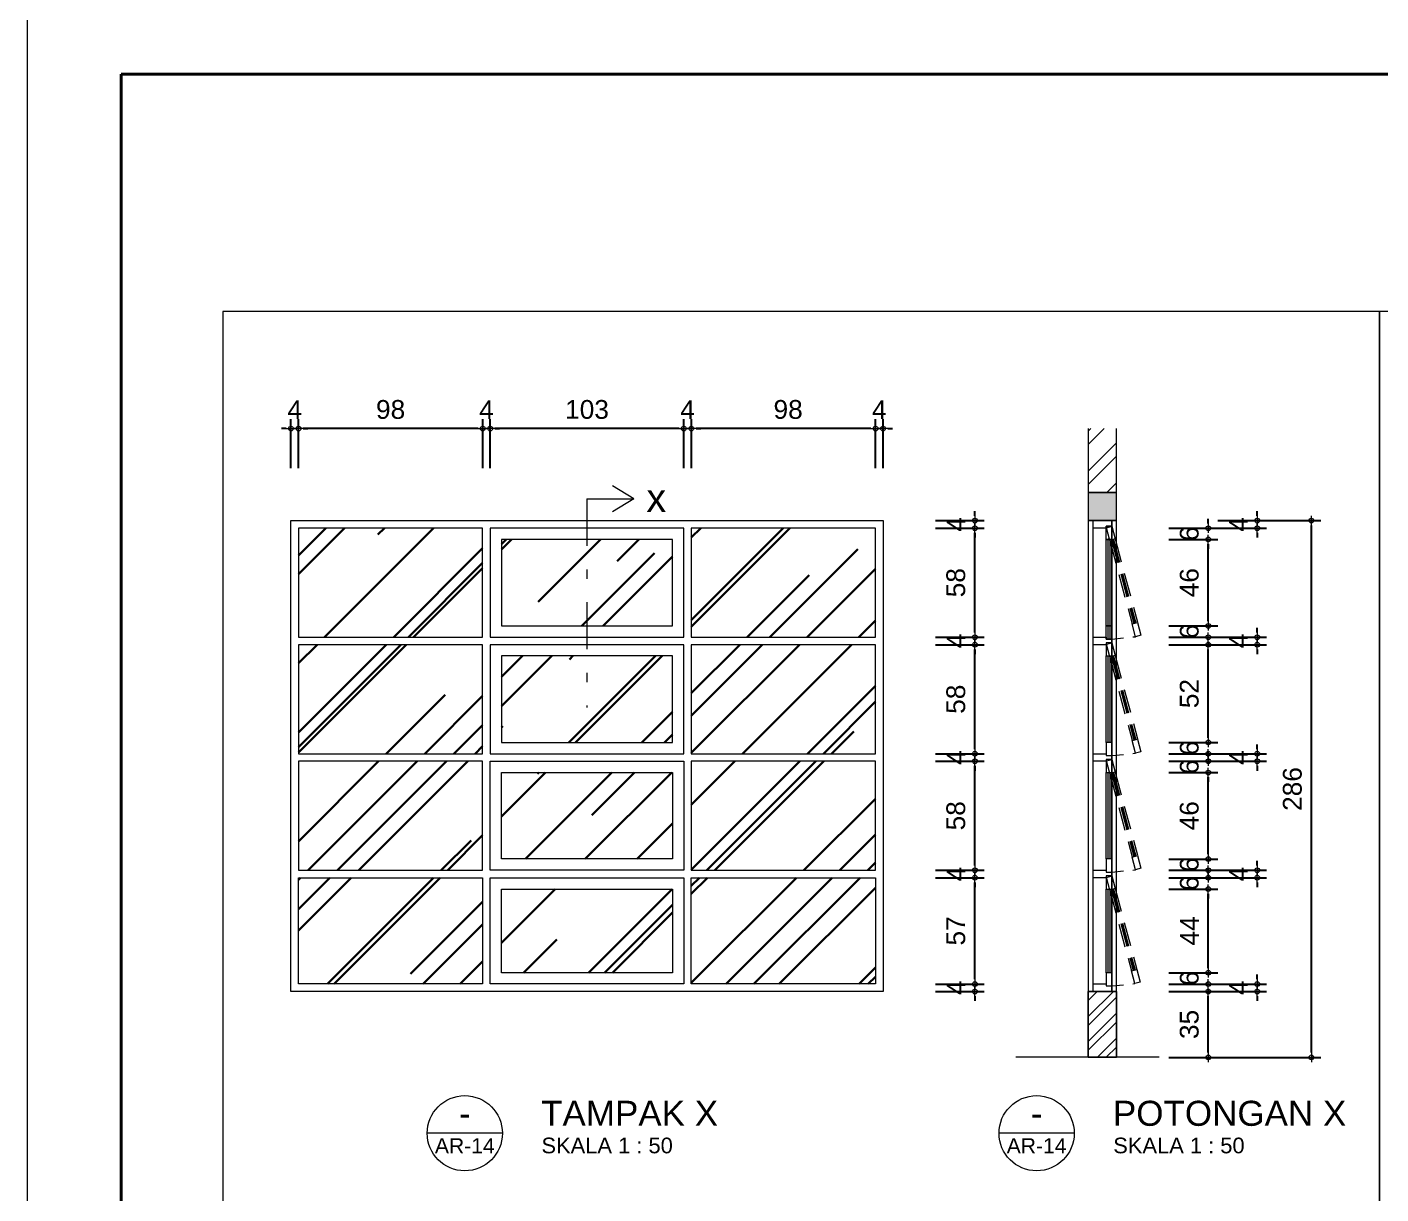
# Model space of a CAD drawing. Header units: inches. Extents: x 249 to 1192, y -18 to 440.
# Drawn here: x 249.22 to 263.62, y 157.57 to 169.99 of the extents above; entities that cross this region are included whole.
import ezdxf
from ezdxf.enums import TextEntityAlignment as Align

# ---------------------------------------------------------------- set-up
doc = ezdxf.new("R2010")
doc.units = ezdxf.units.IN
doc.header["$MEASUREMENT"] = 0
doc.linetypes.add('DASHDOT', pattern=[1, 0.5, -0.25, 0, -0.25])
doc.linetypes.add('DASHED2', pattern=[0.375, 0.25, -0.125])
for name, color, linetype, lineweight in [('ars', 11, 'Continuous', 0), ('ARSIR', 8, 'Continuous', 5), ('GRS KOP', 1, 'Continuous', 40), ('KACA', 141, 'Continuous', 30), ('KOP', 7, 'Continuous', 20), ('KUSEN', 16, 'Continuous', 15), ('lan', 7, 'Continuous', 15), ('NOT', 7, 'Continuous', 9), ('tem', 5, 'Continuous', 20), ('TEXS', 7, 'Continuous', 9)]:
    doc.layers.add(name, color=color, linetype=linetype, lineweight=lineweight)
doc.layers.add('KOLOM', color=5, linetype='Continuous')
doc.styles.add('S', font='SIMPLEX', dxfattribs={"width": 1.1})
doc.styles.get("Standard").update_dxf_attribs({"font": 'arial.ttf'})
doc.dimstyles.new('SK-50', dxfattribs={"dimtxt": 0.25, "dimasz": 0.1, "dimexe": 0.1, "dimexo": 0, "dimgap": 0.1, "dimtad": 1, "dimdec": 0, "dimlfac": 50, "dimzin": 12, "dimdsep": 46, "dimtxsty": 'Standard', "dimblk": 'BULAT', "dimcen": 0.1, "dimadec": 0, "dimazin": 3, "dimtfac": 1, "dimtdec": 0, "dimtix": 1, "dimtofl": 0, "dimtmove": 0, "dimatfit": 3, "dimldrblk": 'BULAT', "dimfxl": 0, "dimtolj": 1, "dimtzin": 0, "dimarcsym": 0})

# ---------------------------------------------------------------- blocks, each defined once
blk = doc.blocks.new('KOP-ARS')
at = {"layer": 'GRS KOP'}
for p, q in [((83, 54), (1, 54)), ((1, 54), (1, 1))]:
    blk.add_line(p, q, dxfattribs=at)
at = {"layer": 'KOP'}
blk.add_lwpolyline([(0, 0), (84, 0), (84, 55), (0, 55)], close=True, dxfattribs=at)
for tag, height, p in [('SUKMA', 0.2, (78, 9.9)), ('1:100', 0.25, (81.3, 5.5)), ('1:100', 0.25, (81.3, 4.9)), ('1:100', 0.25, (81.3, 4.3)), ('AR-01', 0.35, (78.15, 2.7)), ('10', 0.35, (81.3, 2.7)), ('2012', 0.35, (81.3, 1.7))]:
    blk.add_attdef(tag, text='', height=height, dxfattribs=at).set_placement(p, align=Align.MIDDLE)
for p in [(73.7, 5.325), (73.7, 4.725), (73.7, 4.125)]:
    blk.add_attdef('-', p, '', height=0.35, dxfattribs=at)
blk = doc.blocks.new('BULAT')
for p, q in [((-1, 0), (1, 0)), ((0, -1), (0, 1))]:
    blk.add_line(p, q)
blk.add_circle((0, 0), 0.5)
blk = doc.blocks.new('*D702')
at = {"layer": 'DEFPOINTS', "color": 0}
for p in [(252.026, 165.717), (252.026, 165.297), (252.106, 165.297)]:
    blk.add_point(p, dxfattribs=at)
at = {"layer": 'TEXS', "color": 0, "lineweight": -2}
for p, q in [((252.026, 165.297), (252.026, 165.817)), ((252.106, 165.297), (252.106, 165.817)), ((251.976, 165.717), (251.926, 165.717)), ((252.156, 165.717), (252.206, 165.717))]:
    blk.add_line(p, q, dxfattribs=at)
at = {"layer": 'TEXS', "color": 0, "lineweight": -2, "xscale": 0.05, "yscale": 0.05, "zscale": 0.05}
blk.add_blockref('BULAT', (252.026, 165.717), dxfattribs=at)
at = {"layer": 'TEXS', "color": 0, "lineweight": -2, "xscale": 0.05, "yscale": 0.05, "zscale": 0.05, "rotation": 180}
blk.add_blockref('BULAT', (252.106, 165.717), dxfattribs=at)
at = {"layer": 'TEXS', "color": 0, "insert": (252.066, 165.917), "char_height": 0.2, "attachment_point": 5}
blk.add_mtext('\\A1;4', dxfattribs=at)
blk = doc.blocks.new('*D703')
at = {"layer": 'DEFPOINTS', "color": 0}
for p in [(252.106, 165.717), (252.106, 165.297), (254.066, 165.297)]:
    blk.add_point(p, dxfattribs=at)
at = {"layer": 'TEXS', "color": 0, "lineweight": -2}
for p, q in [((252.106, 165.297), (252.106, 165.817)), ((254.066, 165.297), (254.066, 165.817)), ((254.016, 165.717), (252.156, 165.717))]:
    blk.add_line(p, q, dxfattribs=at)
at = {"layer": 'TEXS', "color": 0, "lineweight": -2, "xscale": 0.05, "yscale": 0.05, "zscale": 0.05, "rotation": 180}
blk.add_blockref('BULAT', (252.106, 165.717), dxfattribs=at)
at = {"layer": 'TEXS', "color": 0, "lineweight": -2, "xscale": 0.05, "yscale": 0.05, "zscale": 0.05}
blk.add_blockref('BULAT', (254.066, 165.717), dxfattribs=at)
at = {"layer": 'TEXS', "color": 0, "insert": (253.086, 165.919), "char_height": 0.2, "attachment_point": 5}
blk.add_mtext('\\A1;98', dxfattribs=at)
blk = doc.blocks.new('*D704')
at = {"layer": 'DEFPOINTS', "color": 0}
for p in [(254.066, 165.717), (254.066, 165.297), (254.146, 165.297)]:
    blk.add_point(p, dxfattribs=at)
at = {"layer": 'TEXS', "color": 0, "lineweight": -2}
for p, q in [((254.066, 165.297), (254.066, 165.817)), ((254.146, 165.297), (254.146, 165.817)), ((254.016, 165.717), (253.966, 165.717)), ((254.196, 165.717), (254.246, 165.717))]:
    blk.add_line(p, q, dxfattribs=at)
at = {"layer": 'TEXS', "color": 0, "lineweight": -2, "xscale": 0.05, "yscale": 0.05, "zscale": 0.05}
blk.add_blockref('BULAT', (254.066, 165.717), dxfattribs=at)
at = {"layer": 'TEXS', "color": 0, "lineweight": -2, "xscale": 0.05, "yscale": 0.05, "zscale": 0.05, "rotation": 180}
blk.add_blockref('BULAT', (254.146, 165.717), dxfattribs=at)
at = {"layer": 'TEXS', "color": 0, "insert": (254.106, 165.917), "char_height": 0.2, "attachment_point": 5}
blk.add_mtext('\\A1;4', dxfattribs=at)
blk = doc.blocks.new('*D705')
at = {"layer": 'DEFPOINTS', "color": 0}
for p in [(254.146, 165.717), (254.146, 165.297), (256.206, 165.297)]:
    blk.add_point(p, dxfattribs=at)
at = {"layer": 'TEXS', "color": 0, "lineweight": -2}
for p, q in [((254.146, 165.297), (254.146, 165.817)), ((256.206, 165.297), (256.206, 165.817)), ((256.156, 165.717), (254.196, 165.717))]:
    blk.add_line(p, q, dxfattribs=at)
at = {"layer": 'TEXS', "color": 0, "lineweight": -2, "xscale": 0.05, "yscale": 0.05, "zscale": 0.05, "rotation": 180}
blk.add_blockref('BULAT', (254.146, 165.717), dxfattribs=at)
at = {"layer": 'TEXS', "color": 0, "lineweight": -2, "xscale": 0.05, "yscale": 0.05, "zscale": 0.05}
blk.add_blockref('BULAT', (256.206, 165.717), dxfattribs=at)
at = {"layer": 'TEXS', "color": 0, "insert": (255.176, 165.919), "char_height": 0.2, "attachment_point": 5}
blk.add_mtext('\\A1;103', dxfattribs=at)
blk = doc.blocks.new('*D706')
at = {"layer": 'DEFPOINTS', "color": 0}
for p in [(256.206, 165.717), (256.206, 165.297), (256.286, 165.297)]:
    blk.add_point(p, dxfattribs=at)
at = {"layer": 'TEXS', "color": 0, "lineweight": -2}
for p, q in [((256.206, 165.297), (256.206, 165.817)), ((256.286, 165.297), (256.286, 165.817)), ((256.156, 165.717), (256.106, 165.717)), ((256.336, 165.717), (256.386, 165.717))]:
    blk.add_line(p, q, dxfattribs=at)
at = {"layer": 'TEXS', "color": 0, "lineweight": -2, "xscale": 0.05, "yscale": 0.05, "zscale": 0.05}
blk.add_blockref('BULAT', (256.206, 165.717), dxfattribs=at)
at = {"layer": 'TEXS', "color": 0, "lineweight": -2, "xscale": 0.05, "yscale": 0.05, "zscale": 0.05, "rotation": 180}
blk.add_blockref('BULAT', (256.286, 165.717), dxfattribs=at)
at = {"layer": 'TEXS', "color": 0, "insert": (256.246, 165.917), "char_height": 0.2, "attachment_point": 5}
blk.add_mtext('\\A1;4', dxfattribs=at)
blk = doc.blocks.new('*D707')
at = {"layer": 'DEFPOINTS', "color": 0}
for p in [(256.286, 165.717), (256.286, 165.297), (258.246, 165.297)]:
    blk.add_point(p, dxfattribs=at)
at = {"layer": 'TEXS', "color": 0, "lineweight": -2}
for p, q in [((256.286, 165.297), (256.286, 165.817)), ((258.246, 165.297), (258.246, 165.817)), ((258.196, 165.717), (256.336, 165.717))]:
    blk.add_line(p, q, dxfattribs=at)
at = {"layer": 'TEXS', "color": 0, "lineweight": -2, "xscale": 0.05, "yscale": 0.05, "zscale": 0.05, "rotation": 180}
blk.add_blockref('BULAT', (256.286, 165.717), dxfattribs=at)
at = {"layer": 'TEXS', "color": 0, "lineweight": -2, "xscale": 0.05, "yscale": 0.05, "zscale": 0.05}
blk.add_blockref('BULAT', (258.246, 165.717), dxfattribs=at)
at = {"layer": 'TEXS', "color": 0, "insert": (257.316, 165.919), "char_height": 0.2, "attachment_point": 5}
blk.add_mtext('\\A1;98', dxfattribs=at)
blk = doc.blocks.new('*D708')
at = {"layer": 'DEFPOINTS', "color": 0}
for p in [(258.246, 165.717), (258.246, 165.297), (258.326, 165.297)]:
    blk.add_point(p, dxfattribs=at)
at = {"layer": 'TEXS', "color": 0, "lineweight": -2}
for p, q in [((258.246, 165.297), (258.246, 165.817)), ((258.326, 165.297), (258.326, 165.817)), ((258.196, 165.717), (258.146, 165.717)), ((258.376, 165.717), (258.426, 165.717))]:
    blk.add_line(p, q, dxfattribs=at)
at = {"layer": 'TEXS', "color": 0, "lineweight": -2, "xscale": 0.05, "yscale": 0.05, "zscale": 0.05}
blk.add_blockref('BULAT', (258.246, 165.717), dxfattribs=at)
at = {"layer": 'TEXS', "color": 0, "lineweight": -2, "xscale": 0.05, "yscale": 0.05, "zscale": 0.05, "rotation": 180}
blk.add_blockref('BULAT', (258.326, 165.717), dxfattribs=at)
at = {"layer": 'TEXS', "color": 0, "insert": (258.286, 165.917), "char_height": 0.2, "attachment_point": 5}
blk.add_mtext('\\A1;4', dxfattribs=at)
blk = doc.blocks.new('*D709')
at = {"layer": 'DEFPOINTS', "color": 0}
for p in [(258.883, 164.737), (259.303, 164.737), (258.883, 164.657)]:
    blk.add_point(p, dxfattribs=at)
at = {"layer": 'TEXS', "color": 0, "lineweight": -2}
for p, q in [((259.303, 164.787), (259.303, 164.837)), ((258.883, 164.737), (259.403, 164.737)), ((258.883, 164.657), (259.403, 164.657)), ((259.303, 164.607), (259.303, 164.557))]:
    blk.add_line(p, q, dxfattribs=at)
at = {"layer": 'TEXS', "color": 0, "lineweight": -2, "xscale": 0.05, "yscale": 0.05, "zscale": 0.05}
for p, rotation in [((259.303, 164.737), 270), ((259.303, 164.657), 90)]:
    blk.add_blockref('BULAT', p, dxfattribs=dict(at, rotation=rotation))
at = {"layer": 'TEXS', "color": 0, "insert": (259.103, 164.697), "char_height": 0.2, "attachment_point": 5, "rotation": 90}
blk.add_mtext('\\A1;4', dxfattribs=at)
blk = doc.blocks.new('*D710')
at = {"layer": 'DEFPOINTS', "color": 0}
for p in [(258.883, 164.657), (259.303, 164.657), (258.883, 163.497)]:
    blk.add_point(p, dxfattribs=at)
at = {"layer": 'TEXS', "color": 0, "lineweight": -2}
for p, q in [((258.883, 164.657), (259.403, 164.657)), ((259.303, 163.547), (259.303, 164.607)), ((258.883, 163.497), (259.403, 163.497))]:
    blk.add_line(p, q, dxfattribs=at)
at = {"layer": 'TEXS', "color": 0, "lineweight": -2, "xscale": 0.05, "yscale": 0.05, "zscale": 0.05}
for p, rotation in [((259.303, 164.657), 90), ((259.303, 163.497), 270)]:
    blk.add_blockref('BULAT', p, dxfattribs=dict(at, rotation=rotation))
at = {"layer": 'TEXS', "color": 0, "insert": (259.101, 164.077), "char_height": 0.2, "attachment_point": 5, "rotation": 90}
blk.add_mtext('\\A1;58', dxfattribs=at)
blk = doc.blocks.new('*D711')
at = {"layer": 'DEFPOINTS', "color": 0}
for p in [(258.883, 163.497), (258.883, 163.417), (259.303, 163.497)]:
    blk.add_point(p, dxfattribs=at)
at = {"layer": 'TEXS', "color": 0, "lineweight": -2}
for p, q in [((259.303, 163.547), (259.303, 163.597)), ((258.883, 163.497), (259.403, 163.497)), ((258.883, 163.417), (259.403, 163.417)), ((259.303, 163.367), (259.303, 163.317))]:
    blk.add_line(p, q, dxfattribs=at)
at = {"layer": 'TEXS', "color": 0, "lineweight": -2, "xscale": 0.05, "yscale": 0.05, "zscale": 0.05}
for p, rotation in [((259.303, 163.497), 270), ((259.303, 163.417), 90)]:
    blk.add_blockref('BULAT', p, dxfattribs=dict(at, rotation=rotation))
at = {"layer": 'TEXS', "color": 0, "insert": (259.103, 163.457), "char_height": 0.2, "attachment_point": 5, "rotation": 90}
blk.add_mtext('\\A1;4', dxfattribs=at)
blk = doc.blocks.new('*D712')
at = {"layer": 'DEFPOINTS', "color": 0}
for p in [(258.883, 163.417), (259.303, 163.417), (258.883, 162.257)]:
    blk.add_point(p, dxfattribs=at)
at = {"layer": 'TEXS', "color": 0, "lineweight": -2}
for p, q in [((258.883, 163.417), (259.403, 163.417)), ((259.303, 162.307), (259.303, 163.367)), ((258.883, 162.257), (259.403, 162.257))]:
    blk.add_line(p, q, dxfattribs=at)
at = {"layer": 'TEXS', "color": 0, "lineweight": -2, "xscale": 0.05, "yscale": 0.05, "zscale": 0.05}
for p, rotation in [((259.303, 163.417), 90), ((259.303, 162.257), 270)]:
    blk.add_blockref('BULAT', p, dxfattribs=dict(at, rotation=rotation))
at = {"layer": 'TEXS', "color": 0, "insert": (259.101, 162.837), "char_height": 0.2, "attachment_point": 5, "rotation": 90}
blk.add_mtext('\\A1;58', dxfattribs=at)
blk = doc.blocks.new('*D713')
at = {"layer": 'DEFPOINTS', "color": 0}
for p in [(258.883, 162.257), (259.303, 162.257), (258.883, 162.177)]:
    blk.add_point(p, dxfattribs=at)
at = {"layer": 'TEXS', "color": 0, "lineweight": -2}
for p, q in [((259.303, 162.307), (259.303, 162.357)), ((258.883, 162.257), (259.403, 162.257)), ((258.883, 162.177), (259.403, 162.177)), ((259.303, 162.127), (259.303, 162.077))]:
    blk.add_line(p, q, dxfattribs=at)
at = {"layer": 'TEXS', "color": 0, "lineweight": -2, "xscale": 0.05, "yscale": 0.05, "zscale": 0.05}
for p, rotation in [((259.303, 162.257), 270), ((259.303, 162.177), 90)]:
    blk.add_blockref('BULAT', p, dxfattribs=dict(at, rotation=rotation))
at = {"layer": 'TEXS', "color": 0, "insert": (259.103, 162.217), "char_height": 0.2, "attachment_point": 5, "rotation": 90}
blk.add_mtext('\\A1;4', dxfattribs=at)
blk = doc.blocks.new('*D714')
at = {"layer": 'DEFPOINTS', "color": 0}
for p in [(258.883, 162.177), (259.303, 162.177), (258.883, 161.017)]:
    blk.add_point(p, dxfattribs=at)
at = {"layer": 'TEXS', "color": 0, "lineweight": -2}
for p, q in [((258.883, 162.177), (259.403, 162.177)), ((259.303, 161.067), (259.303, 162.127)), ((258.883, 161.017), (259.403, 161.017))]:
    blk.add_line(p, q, dxfattribs=at)
at = {"layer": 'TEXS', "color": 0, "lineweight": -2, "xscale": 0.05, "yscale": 0.05, "zscale": 0.05}
for p, rotation in [((259.303, 162.177), 90), ((259.303, 161.017), 270)]:
    blk.add_blockref('BULAT', p, dxfattribs=dict(at, rotation=rotation))
at = {"layer": 'TEXS', "color": 0, "insert": (259.101, 161.597), "char_height": 0.2, "attachment_point": 5, "rotation": 90}
blk.add_mtext('\\A1;58', dxfattribs=at)
blk = doc.blocks.new('*D715')
at = {"layer": 'DEFPOINTS', "color": 0}
for p in [(258.883, 161.017), (258.883, 160.937), (259.303, 161.017)]:
    blk.add_point(p, dxfattribs=at)
at = {"layer": 'TEXS', "color": 0, "lineweight": -2}
for p, q in [((259.303, 161.067), (259.303, 161.117)), ((258.883, 161.017), (259.403, 161.017)), ((258.883, 160.937), (259.403, 160.937)), ((259.303, 160.887), (259.303, 160.837))]:
    blk.add_line(p, q, dxfattribs=at)
at = {"layer": 'TEXS', "color": 0, "lineweight": -2, "xscale": 0.05, "yscale": 0.05, "zscale": 0.05}
for p, rotation in [((259.303, 161.017), 270), ((259.303, 160.937), 90)]:
    blk.add_blockref('BULAT', p, dxfattribs=dict(at, rotation=rotation))
at = {"layer": 'TEXS', "color": 0, "insert": (259.103, 160.977), "char_height": 0.2, "attachment_point": 5, "rotation": 90}
blk.add_mtext('\\A1;4', dxfattribs=at)
blk = doc.blocks.new('*D716')
at = {"layer": 'DEFPOINTS', "color": 0}
for p in [(258.883, 160.937), (259.303, 160.937), (258.883, 159.807)]:
    blk.add_point(p, dxfattribs=at)
at = {"layer": 'TEXS', "color": 0, "lineweight": -2}
for p, q in [((258.883, 160.937), (259.403, 160.937)), ((259.303, 159.857), (259.303, 160.887)), ((258.883, 159.807), (259.403, 159.807))]:
    blk.add_line(p, q, dxfattribs=at)
at = {"layer": 'TEXS', "color": 0, "lineweight": -2, "xscale": 0.05, "yscale": 0.05, "zscale": 0.05}
for p, rotation in [((259.303, 160.937), 90), ((259.303, 159.807), 270)]:
    blk.add_blockref('BULAT', p, dxfattribs=dict(at, rotation=rotation))
at = {"layer": 'TEXS', "color": 0, "insert": (259.101, 160.372), "char_height": 0.2, "attachment_point": 5, "rotation": 90}
blk.add_mtext('\\A1;57', dxfattribs=at)
blk = doc.blocks.new('*D717')
at = {"layer": 'DEFPOINTS', "color": 0}
for p in [(258.883, 159.807), (259.303, 159.807), (258.883, 159.727)]:
    blk.add_point(p, dxfattribs=at)
at = {"layer": 'TEXS', "color": 0, "lineweight": -2}
for p, q in [((259.303, 159.857), (259.303, 159.907)), ((258.883, 159.807), (259.403, 159.807)), ((258.883, 159.727), (259.403, 159.727)), ((259.303, 159.677), (259.303, 159.627))]:
    blk.add_line(p, q, dxfattribs=at)
at = {"layer": 'TEXS', "color": 0, "lineweight": -2, "xscale": 0.05, "yscale": 0.05, "zscale": 0.05}
for p, rotation in [((259.303, 159.807), 270), ((259.303, 159.727), 90)]:
    blk.add_blockref('BULAT', p, dxfattribs=dict(at, rotation=rotation))
at = {"layer": 'TEXS', "color": 0, "insert": (259.103, 159.767), "char_height": 0.2, "attachment_point": 5, "rotation": 90}
blk.add_mtext('\\A1;4', dxfattribs=at)
blk = doc.blocks.new('*D718')
at = {"layer": 'DEFPOINTS', "color": 0}
for p in [(261.368, 163.617), (261.787, 163.617), (261.368, 163.497)]:
    blk.add_point(p, dxfattribs=at)
at = {"layer": 'TEXS', "color": 0, "lineweight": -2}
for p, q in [((261.787, 163.667), (261.787, 163.717)), ((261.368, 163.617), (261.887, 163.617)), ((261.368, 163.497), (261.887, 163.497)), ((261.787, 163.447), (261.787, 163.397))]:
    blk.add_line(p, q, dxfattribs=at)
at = {"layer": 'TEXS', "color": 0, "lineweight": -2, "xscale": 0.05, "yscale": 0.05, "zscale": 0.05}
for p, rotation in [((261.787, 163.617), 270), ((261.787, 163.497), 90)]:
    blk.add_blockref('BULAT', p, dxfattribs=dict(at, rotation=rotation))
at = {"layer": 'TEXS', "color": 0, "insert": (261.585, 163.557), "char_height": 0.2, "attachment_point": 5, "rotation": 90}
blk.add_mtext('\\A1;6', dxfattribs=at)
blk = doc.blocks.new('*D719')
at = {"layer": 'DEFPOINTS', "color": 0}
for p in [(261.368, 164.537), (261.787, 164.537), (261.368, 163.617)]:
    blk.add_point(p, dxfattribs=at)
at = {"layer": 'TEXS', "color": 0, "lineweight": -2}
for p, q in [((261.368, 164.537), (261.887, 164.537)), ((261.787, 163.667), (261.787, 164.487)), ((261.368, 163.617), (261.887, 163.617))]:
    blk.add_line(p, q, dxfattribs=at)
at = {"layer": 'TEXS', "color": 0, "lineweight": -2, "xscale": 0.05, "yscale": 0.05, "zscale": 0.05}
for p, rotation in [((261.787, 164.537), 90), ((261.787, 163.617), 270)]:
    blk.add_blockref('BULAT', p, dxfattribs=dict(at, rotation=rotation))
at = {"layer": 'TEXS', "color": 0, "insert": (261.585, 164.077), "char_height": 0.2, "attachment_point": 5, "rotation": 90}
blk.add_mtext('\\A1;46', dxfattribs=at)
blk = doc.blocks.new('*D720')
at = {"layer": 'DEFPOINTS', "color": 0}
for p in [(261.368, 164.657), (261.368, 164.537), (261.787, 164.657)]:
    blk.add_point(p, dxfattribs=at)
at = {"layer": 'TEXS', "color": 0, "lineweight": -2}
for p, q in [((261.787, 164.707), (261.787, 164.757)), ((261.368, 164.657), (261.887, 164.657)), ((261.368, 164.537), (261.887, 164.537)), ((261.787, 164.487), (261.787, 164.437))]:
    blk.add_line(p, q, dxfattribs=at)
at = {"layer": 'TEXS', "color": 0, "lineweight": -2, "xscale": 0.05, "yscale": 0.05, "zscale": 0.05}
for p, rotation in [((261.787, 164.657), 270), ((261.787, 164.537), 90)]:
    blk.add_blockref('BULAT', p, dxfattribs=dict(at, rotation=rotation))
at = {"layer": 'TEXS', "color": 0, "insert": (261.585, 164.597), "char_height": 0.2, "attachment_point": 5, "rotation": 90}
blk.add_mtext('\\A1;6', dxfattribs=at)
blk = doc.blocks.new('*D721')
at = {"layer": 'DEFPOINTS', "color": 0}
for p in [(261.887, 164.737), (262.307, 164.737), (261.887, 164.657)]:
    blk.add_point(p, dxfattribs=at)
at = {"layer": 'TEXS', "color": 0, "lineweight": -2}
for p, q in [((262.307, 164.787), (262.307, 164.837)), ((261.887, 164.737), (262.407, 164.737)), ((261.887, 164.657), (262.407, 164.657)), ((262.307, 164.607), (262.307, 164.557))]:
    blk.add_line(p, q, dxfattribs=at)
at = {"layer": 'TEXS', "color": 0, "lineweight": -2, "xscale": 0.05, "yscale": 0.05, "zscale": 0.05}
for p, rotation in [((262.307, 164.737), 270), ((262.307, 164.657), 90)]:
    blk.add_blockref('BULAT', p, dxfattribs=dict(at, rotation=rotation))
at = {"layer": 'TEXS', "color": 0, "insert": (262.107, 164.697), "char_height": 0.2, "attachment_point": 5, "rotation": 90}
blk.add_mtext('\\A1;4', dxfattribs=at)
blk = doc.blocks.new('*D722')
at = {"layer": 'DEFPOINTS', "color": 0}
for p in [(261.887, 163.497), (261.887, 163.417), (262.307, 163.497)]:
    blk.add_point(p, dxfattribs=at)
at = {"layer": 'TEXS', "color": 0, "lineweight": -2}
for p, q in [((262.307, 163.547), (262.307, 163.597)), ((261.887, 163.497), (262.407, 163.497)), ((261.887, 163.417), (262.407, 163.417)), ((262.307, 163.367), (262.307, 163.317))]:
    blk.add_line(p, q, dxfattribs=at)
at = {"layer": 'TEXS', "color": 0, "lineweight": -2, "xscale": 0.05, "yscale": 0.05, "zscale": 0.05}
for p, rotation in [((262.307, 163.497), 270), ((262.307, 163.417), 90)]:
    blk.add_blockref('BULAT', p, dxfattribs=dict(at, rotation=rotation))
at = {"layer": 'TEXS', "color": 0, "insert": (262.107, 163.457), "char_height": 0.2, "attachment_point": 5, "rotation": 90}
blk.add_mtext('\\A1;4', dxfattribs=at)
blk = doc.blocks.new('*D723')
at = {"layer": 'DEFPOINTS', "color": 0}
for p in [(261.368, 163.417), (261.787, 163.417), (261.368, 162.377)]:
    blk.add_point(p, dxfattribs=at)
at = {"layer": 'TEXS', "color": 0, "lineweight": -2}
for p, q in [((261.368, 163.417), (261.887, 163.417)), ((261.787, 162.427), (261.787, 163.367)), ((261.368, 162.377), (261.887, 162.377))]:
    blk.add_line(p, q, dxfattribs=at)
at = {"layer": 'TEXS', "color": 0, "lineweight": -2, "xscale": 0.05, "yscale": 0.05, "zscale": 0.05}
for p, rotation in [((261.787, 163.417), 90), ((261.787, 162.377), 270)]:
    blk.add_blockref('BULAT', p, dxfattribs=dict(at, rotation=rotation))
at = {"layer": 'TEXS', "color": 0, "insert": (261.585, 162.897), "char_height": 0.2, "attachment_point": 5, "rotation": 90}
blk.add_mtext('\\A1;52', dxfattribs=at)
blk = doc.blocks.new('*D724')
at = {"layer": 'DEFPOINTS', "color": 0}
for p in [(261.368, 162.377), (261.787, 162.377), (261.368, 162.257)]:
    blk.add_point(p, dxfattribs=at)
at = {"layer": 'TEXS', "color": 0, "lineweight": -2}
for p, q in [((261.368, 162.377), (261.887, 162.377)), ((261.787, 162.427), (261.787, 162.477)), ((261.368, 162.257), (261.887, 162.257)), ((261.787, 162.207), (261.787, 162.157))]:
    blk.add_line(p, q, dxfattribs=at)
at = {"layer": 'TEXS', "color": 0, "lineweight": -2, "xscale": 0.05, "yscale": 0.05, "zscale": 0.05}
for p, rotation in [((261.787, 162.377), 270), ((261.787, 162.257), 90)]:
    blk.add_blockref('BULAT', p, dxfattribs=dict(at, rotation=rotation))
at = {"layer": 'TEXS', "color": 0, "insert": (261.585, 162.317), "char_height": 0.2, "attachment_point": 5, "rotation": 90}
blk.add_mtext('\\A1;6', dxfattribs=at)
blk = doc.blocks.new('*D725')
at = {"layer": 'DEFPOINTS', "color": 0}
for p in [(261.887, 162.257), (262.307, 162.257), (261.887, 162.177)]:
    blk.add_point(p, dxfattribs=at)
at = {"layer": 'TEXS', "color": 0, "lineweight": -2}
for p, q in [((262.307, 162.307), (262.307, 162.357)), ((261.887, 162.257), (262.407, 162.257)), ((261.887, 162.177), (262.407, 162.177)), ((262.307, 162.127), (262.307, 162.077))]:
    blk.add_line(p, q, dxfattribs=at)
at = {"layer": 'TEXS', "color": 0, "lineweight": -2, "xscale": 0.05, "yscale": 0.05, "zscale": 0.05}
for p, rotation in [((262.307, 162.257), 270), ((262.307, 162.177), 90)]:
    blk.add_blockref('BULAT', p, dxfattribs=dict(at, rotation=rotation))
at = {"layer": 'TEXS', "color": 0, "insert": (262.107, 162.217), "char_height": 0.2, "attachment_point": 5, "rotation": 90}
blk.add_mtext('\\A1;4', dxfattribs=at)
blk = doc.blocks.new('*D726')
at = {"layer": 'DEFPOINTS', "color": 0}
for p in [(261.368, 162.177), (261.787, 162.177), (261.368, 162.057)]:
    blk.add_point(p, dxfattribs=at)
at = {"layer": 'TEXS', "color": 0, "lineweight": -2}
for p, q in [((261.787, 162.227), (261.787, 162.277)), ((261.368, 162.177), (261.887, 162.177)), ((261.368, 162.057), (261.887, 162.057)), ((261.787, 162.007), (261.787, 161.957))]:
    blk.add_line(p, q, dxfattribs=at)
at = {"layer": 'TEXS', "color": 0, "lineweight": -2, "xscale": 0.05, "yscale": 0.05, "zscale": 0.05}
for p, rotation in [((261.787, 162.177), 270), ((261.787, 162.057), 90)]:
    blk.add_blockref('BULAT', p, dxfattribs=dict(at, rotation=rotation))
at = {"layer": 'TEXS', "color": 0, "insert": (261.585, 162.117), "char_height": 0.2, "attachment_point": 5, "rotation": 90}
blk.add_mtext('\\A1;6', dxfattribs=at)
blk = doc.blocks.new('*D727')
at = {"layer": 'DEFPOINTS', "color": 0}
for p in [(261.368, 162.057), (261.787, 162.057), (261.368, 161.137)]:
    blk.add_point(p, dxfattribs=at)
at = {"layer": 'TEXS', "color": 0, "lineweight": -2}
for p, q in [((261.368, 162.057), (261.887, 162.057)), ((261.787, 161.187), (261.787, 162.007)), ((261.368, 161.137), (261.887, 161.137))]:
    blk.add_line(p, q, dxfattribs=at)
at = {"layer": 'TEXS', "color": 0, "lineweight": -2, "xscale": 0.05, "yscale": 0.05, "zscale": 0.05}
for p, rotation in [((261.787, 162.057), 90), ((261.787, 161.137), 270)]:
    blk.add_blockref('BULAT', p, dxfattribs=dict(at, rotation=rotation))
at = {"layer": 'TEXS', "color": 0, "insert": (261.585, 161.597), "char_height": 0.2, "attachment_point": 5, "rotation": 90}
blk.add_mtext('\\A1;46', dxfattribs=at)
blk = doc.blocks.new('*D728')
at = {"layer": 'DEFPOINTS', "color": 0}
for p in [(261.368, 161.137), (261.787, 161.137), (261.368, 161.017)]:
    blk.add_point(p, dxfattribs=at)
at = {"layer": 'TEXS', "color": 0, "lineweight": -2}
for p, q in [((261.787, 161.187), (261.787, 161.237)), ((261.368, 161.137), (261.887, 161.137)), ((261.368, 161.017), (261.887, 161.017)), ((261.787, 160.967), (261.787, 160.917))]:
    blk.add_line(p, q, dxfattribs=at)
at = {"layer": 'TEXS', "color": 0, "lineweight": -2, "xscale": 0.05, "yscale": 0.05, "zscale": 0.05}
for p, rotation in [((261.787, 161.137), 270), ((261.787, 161.017), 90)]:
    blk.add_blockref('BULAT', p, dxfattribs=dict(at, rotation=rotation))
at = {"layer": 'TEXS', "color": 0, "insert": (261.585, 161.077), "char_height": 0.2, "attachment_point": 5, "rotation": 90}
blk.add_mtext('\\A1;6', dxfattribs=at)
blk = doc.blocks.new('*D729')
at = {"layer": 'DEFPOINTS', "color": 0}
for p in [(261.887, 161.017), (261.887, 160.937), (262.307, 161.017)]:
    blk.add_point(p, dxfattribs=at)
at = {"layer": 'TEXS', "color": 0, "lineweight": -2}
for p, q in [((262.307, 161.067), (262.307, 161.117)), ((261.887, 161.017), (262.407, 161.017)), ((261.887, 160.937), (262.407, 160.937)), ((262.307, 160.887), (262.307, 160.837))]:
    blk.add_line(p, q, dxfattribs=at)
at = {"layer": 'TEXS', "color": 0, "lineweight": -2, "xscale": 0.05, "yscale": 0.05, "zscale": 0.05}
for p, rotation in [((262.307, 161.017), 270), ((262.307, 160.937), 90)]:
    blk.add_blockref('BULAT', p, dxfattribs=dict(at, rotation=rotation))
at = {"layer": 'TEXS', "color": 0, "insert": (262.107, 160.977), "char_height": 0.2, "attachment_point": 5, "rotation": 90}
blk.add_mtext('\\A1;4', dxfattribs=at)
blk = doc.blocks.new('*D730')
at = {"layer": 'DEFPOINTS', "color": 0}
for p in [(261.368, 160.937), (261.787, 160.937), (261.368, 160.817)]:
    blk.add_point(p, dxfattribs=at)
at = {"layer": 'TEXS', "color": 0, "lineweight": -2}
for p, q in [((261.368, 160.937), (261.887, 160.937)), ((261.787, 160.987), (261.787, 161.037)), ((261.368, 160.817), (261.887, 160.817)), ((261.787, 160.767), (261.787, 160.717))]:
    blk.add_line(p, q, dxfattribs=at)
at = {"layer": 'TEXS', "color": 0, "lineweight": -2, "xscale": 0.05, "yscale": 0.05, "zscale": 0.05}
for p, rotation in [((261.787, 160.937), 270), ((261.787, 160.817), 90)]:
    blk.add_blockref('BULAT', p, dxfattribs=dict(at, rotation=rotation))
at = {"layer": 'TEXS', "color": 0, "insert": (261.585, 160.877), "char_height": 0.2, "attachment_point": 5, "rotation": 90}
blk.add_mtext('\\A1;6', dxfattribs=at)
blk = doc.blocks.new('*D731')
at = {"layer": 'DEFPOINTS', "color": 0}
for p in [(261.368, 160.817), (261.787, 160.817), (261.368, 159.927)]:
    blk.add_point(p, dxfattribs=at)
at = {"layer": 'TEXS', "color": 0, "lineweight": -2}
for p, q in [((261.368, 160.817), (261.887, 160.817)), ((261.787, 159.977), (261.787, 160.767)), ((261.368, 159.927), (261.887, 159.927))]:
    blk.add_line(p, q, dxfattribs=at)
at = {"layer": 'TEXS', "color": 0, "lineweight": -2, "xscale": 0.05, "yscale": 0.05, "zscale": 0.05}
for p, rotation in [((261.787, 160.817), 90), ((261.787, 159.927), 270)]:
    blk.add_blockref('BULAT', p, dxfattribs=dict(at, rotation=rotation))
at = {"layer": 'TEXS', "color": 0, "insert": (261.587, 160.372), "char_height": 0.2, "attachment_point": 5, "rotation": 90}
blk.add_mtext('\\A1;44', dxfattribs=at)
blk = doc.blocks.new('*D732')
at = {"layer": 'DEFPOINTS', "color": 0}
for p in [(261.368, 159.927), (261.787, 159.927), (261.368, 159.807)]:
    blk.add_point(p, dxfattribs=at)
at = {"layer": 'TEXS', "color": 0, "lineweight": -2}
for p, q in [((261.368, 159.927), (261.887, 159.927)), ((261.787, 159.977), (261.787, 160.027)), ((261.368, 159.807), (261.887, 159.807)), ((261.787, 159.757), (261.787, 159.707))]:
    blk.add_line(p, q, dxfattribs=at)
at = {"layer": 'TEXS', "color": 0, "lineweight": -2, "xscale": 0.05, "yscale": 0.05, "zscale": 0.05}
for p, rotation in [((261.787, 159.927), 270), ((261.787, 159.807), 90)]:
    blk.add_blockref('BULAT', p, dxfattribs=dict(at, rotation=rotation))
at = {"layer": 'TEXS', "color": 0, "insert": (261.585, 159.867), "char_height": 0.2, "attachment_point": 5, "rotation": 90}
blk.add_mtext('\\A1;6', dxfattribs=at)
blk = doc.blocks.new('*D733')
at = {"layer": 'DEFPOINTS', "color": 0}
for p in [(261.887, 159.807), (262.307, 159.807), (261.887, 159.727)]:
    blk.add_point(p, dxfattribs=at)
at = {"layer": 'TEXS', "color": 0, "lineweight": -2}
for p, q in [((262.307, 159.857), (262.307, 159.907)), ((261.887, 159.807), (262.407, 159.807)), ((261.887, 159.727), (262.407, 159.727)), ((262.307, 159.677), (262.307, 159.627))]:
    blk.add_line(p, q, dxfattribs=at)
at = {"layer": 'TEXS', "color": 0, "lineweight": -2, "xscale": 0.05, "yscale": 0.05, "zscale": 0.05}
for p, rotation in [((262.307, 159.807), 270), ((262.307, 159.727), 90)]:
    blk.add_blockref('BULAT', p, dxfattribs=dict(at, rotation=rotation))
at = {"layer": 'TEXS', "color": 0, "insert": (262.107, 159.767), "char_height": 0.2, "attachment_point": 5, "rotation": 90}
blk.add_mtext('\\A1;4', dxfattribs=at)
blk = doc.blocks.new('*D734')
at = {"layer": 'DEFPOINTS', "color": 0}
for p in [(261.368, 159.727), (261.787, 159.727), (261.368, 159.027)]:
    blk.add_point(p, dxfattribs=at)
at = {"layer": 'TEXS', "color": 0, "lineweight": -2}
for p, q in [((261.368, 159.727), (261.887, 159.727)), ((261.787, 159.077), (261.787, 159.677)), ((261.368, 159.027), (261.887, 159.027))]:
    blk.add_line(p, q, dxfattribs=at)
at = {"layer": 'TEXS', "color": 0, "lineweight": -2, "xscale": 0.05, "yscale": 0.05, "zscale": 0.05}
for p, rotation in [((261.787, 159.727), 90), ((261.787, 159.027), 270)]:
    blk.add_blockref('BULAT', p, dxfattribs=dict(at, rotation=rotation))
at = {"layer": 'TEXS', "color": 0, "insert": (261.585, 159.377), "char_height": 0.2, "attachment_point": 5, "rotation": 90}
blk.add_mtext('\\A1;35', dxfattribs=at)
blk = doc.blocks.new('*D735')
at = {"layer": 'DEFPOINTS', "color": 0}
for p in [(261.887, 164.737), (262.884, 164.737), (261.887, 159.027)]:
    blk.add_point(p, dxfattribs=at)
at = {"layer": 'TEXS', "color": 0, "lineweight": -2}
for p, q in [((261.887, 164.737), (262.984, 164.737)), ((262.884, 159.077), (262.884, 164.687)), ((261.887, 159.027), (262.984, 159.027))]:
    blk.add_line(p, q, dxfattribs=at)
at = {"layer": 'TEXS', "color": 0, "lineweight": -2, "xscale": 0.05, "yscale": 0.05, "zscale": 0.05}
for p, rotation in [((262.884, 164.737), 90), ((262.884, 159.027), 270)]:
    blk.add_blockref('BULAT', p, dxfattribs=dict(at, rotation=rotation))
at = {"layer": 'TEXS', "color": 0, "insert": (262.682, 161.882), "char_height": 0.2, "attachment_point": 5, "rotation": 90}
blk.add_mtext('\\A1;286', dxfattribs=at)
blk = doc.blocks.new('Ndtpd')
blk.add_line((0.747, 0), (-0.747, 0))
blk.add_circle((0, 0), 0.747)
at = {"color": 10, "style": 'S', "width": 1.1, "flags": 4}
blk.add_attdef('NO', text='', height=0.5, dxfattribs=at).set_placement((0, 0.148), align=Align.CENTER)
blk.add_attdef('NDTPD', (1.516, 0.148), '', height=0.5, dxfattribs=at)
at = {"color": 5, "style": 'S', "width": 1.1, "flags": 4}
blk.add_attdef('NOLBR', text='', height=0.3, dxfattribs=at).set_placement((0, -0.398), align=Align.CENTER)
blk.add_attdef('SKALA', (1.523, -0.398), '', height=0.3, dxfattribs=at)

msp = doc.modelspace()

# ---------------------------------------------------------------- hatches: boundary and pattern name
at = {"layer": 'ars'}
h = msp.add_hatch(dxfattribs=at)
h.set_pattern_fill('ANSI32', color=256, scale=0.8, style=0)
h.set_pattern_definition([(45, (313.31158, 822.21813), (-0.21213203, 0.21213203), []), (45, (313.453, 822.21813), (-0.21213203, 0.21213203), [])])
h.paths.add_polyline_path([(260.8101, 165.7169), (260.5101, 165.7169), (260.5101, 165.0374), (260.8101, 165.0374)])
at = {"layer": 'ARSIR'}
msp.add_hatch(color=256, dxfattribs=at).paths.add_polyline_path([(260.5101, 164.7374), (260.8101, 164.7374), (260.8101, 165.0374), (260.5101, 165.0374)])
at = {"layer": 'KACA'}
h = msp.add_hatch(dxfattribs=at)
h.set_pattern_fill('AR-RROOF', color=256, angle=45, style=0)
h.set_pattern_definition([(45, (-88.4416, -210.7459), (0.8485281, 2.2627417), [15, -2, 5, -1]), (45, (-87.8547, -209.4518), (-1.6475588, 0.2333452), [3, -0.33, 6, -0.75]), (45, (-88.6891, -209.79126), (3.2031937, 4.1507168), [8, -1.4, 4, -1])])
h.paths.add_polyline_path([(254.0655, 164.6574), (252.1055, 164.6574), (252.1055, 163.4974), (254.0655, 163.4974)])
h.paths.add_polyline_path([(256.0855, 164.5374), (254.2655, 164.5374), (254.2655, 163.6174), (256.0855, 163.6174)])
h.paths.add_polyline_path([(258.2455, 164.6574), (256.2855, 164.6574), (256.2855, 163.4974), (258.2455, 163.4974)])
h.paths.add_polyline_path([(258.2455, 163.4174), (256.2855, 163.4174), (256.2855, 162.2574), (258.2455, 162.2574)])
h.paths.add_polyline_path([(256.0855, 163.2974), (254.2655, 163.2974), (254.2655, 162.3774), (256.0855, 162.3774)])
h.paths.add_polyline_path([(254.0655, 163.4174), (252.1055, 163.4174), (252.1055, 162.2574), (254.0655, 162.2574)])
h.paths.add_polyline_path([(254.2655, 162.0574), (256.0855, 162.0574), (256.0855, 161.1374), (254.2655, 161.1374)])
h.paths.add_polyline_path([(252.1055, 161.0174), (254.0655, 161.0174), (254.0655, 162.1774), (252.1055, 162.1774)])
h.paths.add_polyline_path([(256.2855, 161.0174), (258.2455, 161.0174), (258.2455, 162.1774), (256.2855, 162.1774)])
h.paths.add_polyline_path([(258.2455, 159.8074), (256.2855, 159.8074), (256.2855, 160.9374), (258.2455, 160.9374)])
h.paths.add_polyline_path([(256.0855, 159.9274), (254.2655, 159.9274), (254.2655, 160.8174), (256.0855, 160.8174)])
h.paths.add_polyline_path([(254.0655, 159.8074), (252.1055, 159.8074), (252.1055, 160.9374), (254.0655, 160.9374)])
at = {"layer": 'KUSEN'}
h = msp.add_hatch(dxfattribs=at)
h.set_pattern_fill('STEEL', color=11, scale=1.5, style=0)
h.set_pattern_definition([(45, (-327.22207, 537.63121), (-0.13258252, 0.13258252), []), (45, (-327.22207, 537.72496), (-0.13258252, 0.13258252), [])])
h.paths.add_polyline_path([(260.5101, 159.0274), (260.8101, 159.0274), (260.8101, 159.7274), (260.5101, 159.7274)])

# ---------------------------------------------------------------- linework, layer by layer
at = {"layer": 'ars'}
for points in [[(260.7201, 164.5374), (260.7401, 164.5374), (260.7401, 163.4774), (260.7201, 163.4774)], [(260.7201, 163.2974), (260.7401, 163.2974), (260.7401, 162.3774), (260.7201, 162.3774)], [(260.7201, 162.0574), (260.7401, 162.0574), (260.7401, 161.1374), (260.7201, 161.1374)], [(260.7201, 160.8174), (260.7401, 160.8174), (260.7401, 159.9274), (260.7201, 159.9274)]]:
    msp.add_lwpolyline(points, close=True, dxfattribs=at)
at = {"layer": 'KOLOM', "color": 0}
msp.add_line((260.7401, 164.5374), (260.7201, 164.5374), dxfattribs=at)
at = {"layer": 'KUSEN'}
for p, q in [((260.8101, 164.7374), (260.5101, 164.7374)), ((260.7601, 159.7274), (260.7601, 164.7374))]:
    msp.add_line(p, q, dxfattribs=at)
at = {"layer": 'KUSEN', "color": 1, "linetype": 'DASHED2'}
for p, q in [((260.7383, 164.5266), (260.9757, 163.6409)), ((260.7577, 164.5318), (260.9958, 163.6432)), ((260.7673, 164.5344), (261.0054, 163.6457)), ((260.777, 164.537), (261.0151, 163.6483)), ((260.7963, 164.5422), (261.0336, 163.6564)), ((260.7383, 163.2866), (260.9757, 162.4009)), ((260.7577, 163.2918), (260.9958, 162.4032)), ((260.7673, 163.2944), (261.0054, 162.4057)), ((260.777, 163.297), (261.0151, 162.4083)), ((260.7963, 163.3022), (261.0336, 162.4164)), ((260.7383, 162.0466), (260.9757, 161.1609)), ((260.7577, 162.0518), (260.9958, 161.1632)), ((260.7673, 162.0544), (261.0054, 161.1657)), ((260.777, 162.057), (261.0151, 161.1683)), ((260.7963, 162.0622), (261.0336, 161.1764)), ((260.7383, 160.8066), (260.9687, 159.947)), ((260.7577, 160.8118), (260.988, 159.9521)), ((260.7673, 160.8144), (260.9977, 159.9547)), ((260.777, 160.817), (261.0073, 159.9573)), ((260.7963, 160.8222), (261.0267, 159.9625))]:
    msp.add_line(p, q, dxfattribs=at)
at = {"layer": 'KUSEN', "color": 1, "linetype": 'DASHED2', "ltscale": 0.5}
for p, q in [((260.7601, 163.4774), (261.0127, 163.5027)), ((260.7601, 162.2374), (261.0127, 162.2627)), ((260.7601, 160.9974), (261.0127, 161.0227)), ((260.7601, 159.7874), (261.0049, 159.8117))]:
    msp.add_line(p, q, dxfattribs=at)
at = {"layer": 'KUSEN', "color": 4}
msp.add_line((261.2652, 159.0274), (259.7372, 159.0274), dxfattribs=at)
msp.add_lwpolyline([(260.5101, 164.7374), (260.8101, 164.7374), (260.8101, 165.0374), (260.5101, 165.0374)], close=True, dxfattribs=at)
at = {"layer": 'KUSEN'}
for points in [[(252.0255, 164.7374), (258.3255, 164.7374), (258.3255, 159.7274), (252.0255, 159.7274)], [(260.5601, 164.7374), (260.7601, 164.7374), (260.7601, 159.7274), (260.5601, 159.7274)], [(260.7001, 164.6774), (260.7601, 164.6774), (260.7601, 164.5374), (260.7001, 164.5374)], [(254.0655, 164.6574), (252.1055, 164.6574), (252.1055, 163.4974), (254.0655, 163.4974)], [(256.2055, 164.6574), (254.1455, 164.6574), (254.1455, 163.4974), (256.2055, 163.4974)], [(256.0855, 164.5374), (254.2655, 164.5374), (254.2655, 163.6174), (256.0855, 163.6174)], [(258.2455, 164.6574), (256.2855, 164.6574), (256.2855, 163.4974), (258.2455, 163.4974)], [(260.7001, 164.5374), (260.7601, 164.5374), (260.7601, 163.6174), (260.7001, 163.6174)], [(260.7001, 163.6174), (260.7601, 163.6174), (260.7601, 163.4774), (260.7001, 163.4774)], [(254.0655, 163.4174), (252.1055, 163.4174), (252.1055, 162.2574), (254.0655, 162.2574)], [(256.2055, 163.4174), (254.1455, 163.4174), (254.1455, 162.2574), (256.2055, 162.2574)], [(258.2455, 163.4174), (256.2855, 163.4174), (256.2855, 162.2574), (258.2455, 162.2574)], [(260.7001, 163.2974), (260.7601, 163.2974), (260.7601, 163.4374), (260.7001, 163.4374)], [(256.0855, 163.2974), (254.2655, 163.2974), (254.2655, 162.3774), (256.0855, 162.3774)], [(260.7001, 163.2974), (260.7601, 163.2974), (260.7601, 162.3774), (260.7001, 162.3774)], [(260.7001, 162.2374), (260.7601, 162.2374), (260.7601, 162.3774), (260.7001, 162.3774)], [(252.1055, 161.0174), (254.0655, 161.0174), (254.0655, 162.1774), (252.1055, 162.1774)], [(254.1455, 162.1774), (256.2055, 162.1774), (256.2055, 161.0174), (254.1455, 161.0174)], [(256.2855, 161.0174), (258.2455, 161.0174), (258.2455, 162.1774), (256.2855, 162.1774)], [(260.7001, 162.0574), (260.7601, 162.0574), (260.7601, 162.1974), (260.7001, 162.1974)], [(254.2655, 162.0574), (256.0855, 162.0574), (256.0855, 161.1374), (254.2655, 161.1374)], [(260.7001, 162.0574), (260.7601, 162.0574), (260.7601, 161.1374), (260.7001, 161.1374)], [(260.7001, 160.9974), (260.7601, 160.9974), (260.7601, 161.1374), (260.7001, 161.1374)], [(254.0655, 159.8074), (252.1055, 159.8074), (252.1055, 160.9374), (254.0655, 160.9374)], [(256.2055, 159.8074), (254.1455, 159.8074), (254.1455, 160.9374), (256.2055, 160.9374)], [(258.2455, 159.8074), (256.2855, 159.8074), (256.2855, 160.9374), (258.2455, 160.9374)], [(260.7001, 160.8174), (260.7601, 160.8174), (260.7601, 160.9574), (260.7001, 160.9574)], [(256.0855, 159.9274), (254.2655, 159.9274), (254.2655, 160.8174), (256.0855, 160.8174)], [(260.7001, 160.8174), (260.7601, 160.8174), (260.7601, 159.9274), (260.7001, 159.9274)], [(260.7001, 159.7874), (260.7601, 159.7874), (260.7601, 159.9274), (260.7001, 159.9274)]]:
    msp.add_lwpolyline(points, close=True, dxfattribs=at)
for points in [[(260.5601, 164.6574), (260.5601, 164.7374), (260.7601, 164.7374), (260.7601, 164.6774), (260.7001, 164.6774), (260.7001, 164.6574), (260.5601, 164.6574)], [(260.5601, 163.4974), (260.7001, 163.4974), (260.7001, 163.4774), (260.7601, 163.4774), (260.7601, 163.4374), (260.7001, 163.4374), (260.7001, 163.4174), (260.5601, 163.4174), (260.5601, 163.4974)], [(260.5601, 162.2574), (260.7001, 162.2574), (260.7001, 162.2374), (260.7601, 162.2374), (260.7601, 162.1974), (260.7001, 162.1974), (260.7001, 162.1774), (260.5601, 162.1774), (260.5601, 162.2574)], [(260.5601, 161.0174), (260.7001, 161.0174), (260.7001, 160.9974), (260.7601, 160.9974), (260.7601, 160.9574), (260.7001, 160.9574), (260.7001, 160.9374), (260.5601, 160.9374), (260.5601, 161.0174)], [(260.5601, 159.8074), (260.7001, 159.8074), (260.7001, 159.7874), (260.7601, 159.7874), (260.7601, 159.7274), (260.5601, 159.7274), (260.5601, 159.8074)]]:
    msp.add_lwpolyline(points, dxfattribs=at)
at = {"layer": 'KUSEN', "color": 1, "linetype": 'DASHED2'}
for points in [[(260.7021, 164.6619), (260.7601, 164.6774), (260.7963, 164.5422), (260.7383, 164.5266)], [(260.9765, 163.638), (261.0344, 163.6535), (261.0707, 163.5183), (261.0127, 163.5027)], [(260.7021, 163.4219), (260.7601, 163.4374), (260.7963, 163.3022), (260.7383, 163.2866)], [(260.9765, 162.398), (261.0344, 162.4135), (261.0707, 162.2783), (261.0127, 162.2627)], [(260.7021, 162.1819), (260.7601, 162.1974), (260.7963, 162.0622), (260.7383, 162.0466)], [(260.9765, 161.158), (261.0344, 161.1735), (261.0707, 161.0383), (261.0127, 161.0227)], [(260.7021, 160.9419), (260.7601, 160.9574), (260.7963, 160.8222), (260.7383, 160.8066)], [(260.9687, 159.947), (261.0267, 159.9625), (261.0629, 159.8273), (261.0049, 159.8117)]]:
    msp.add_lwpolyline(points, close=True, dxfattribs=at)
at = {"layer": 'lan'}
msp.add_lwpolyline([(260.5101, 159.7274), (260.8101, 159.7274), (260.8101, 164.7374), (260.5101, 164.7374)], close=True, dxfattribs=at)
at = {"layer": 'NOT'}
for q in [(255.4454, 165.1061), (255.4454, 164.8319)]:
    msp.add_line((255.6755, 164.969), q, dxfattribs=at)
at = {"layer": 'NOT', "linetype": 'DASHDOT'}
for q in [(255.1755, 162.7474), (255.6755, 164.969)]:
    msp.add_line((255.1755, 164.969), q, dxfattribs=at)
at = {"layer": 'tem'}
msp.add_lwpolyline([(260.5101, 165.7169), (260.5101, 165.0374), (260.8101, 165.0374), (260.8101, 165.7169)], dxfattribs=at)
for points in [[(260.5101, 159.0274), (260.8101, 159.0274), (260.8101, 159.7274), (260.5101, 159.7274)], [(260.8101, 159.0274), (260.5101, 159.0274), (260.5101, 159.7274), (260.8101, 159.7274)]]:
    msp.add_lwpolyline(points, close=True, dxfattribs=at)
at = {"layer": 'TEXS'}
for points in [[(251.3016, 146.9242), (263.6083, 146.9242), (263.6083, 166.9609), (251.3016, 166.9609)], [(263.6083, 146.9242), (282.1693, 146.9242), (282.1693, 166.9609), (263.6083, 166.9609)]]:
    msp.add_lwpolyline(points, close=True, dxfattribs=at)

# ---------------------------------------------------------------- block references
at = {"layer": 'KOP'}
msp.add_blockref('KOP-ARS', (249.2179, 115.4885), dxfattribs=at)
at = {"layer": 'NOT', "lineweight": 0}
ref = msp.add_blockref('Ndtpd', (253.8755, 158.2193), dxfattribs=dict(at, xscale=0.5354752342703932, yscale=0.5354752342703932, zscale=0.5354752342703932))
ref.add_attrib('NO', '-', dxfattribs={"layer": '0', "height": 0.2667, "flags": 4}).set_placement((253.8753, 158.2983), align=Align.CENTER)
ref.add_attrib('NDTPD', 'TAMPAK X', (254.6873, 158.2983), dxfattribs={"layer": '0', "height": 0.26667, "flags": 4})
ref.add_attrib('NOLBR', 'AR-14', dxfattribs={"layer": '0', "height": 0.16064, "flags": 4}).set_placement((253.8753, 158.006), align=Align.CENTER)
ref.add_attrib('SKALA', 'SKALA 1 : 50', (254.6912, 158.006), dxfattribs={"layer": '0', "height": 0.166667, "flags": 4})
ref = msp.add_blockref('Ndtpd', (259.96, 158.2193), dxfattribs=dict(at, xscale=0.5354752342703932, yscale=0.5354752342703932, zscale=0.5354752342703932))
ref.add_attrib('NO', '-', dxfattribs={"layer": '0', "height": 0.2667, "flags": 4}).set_placement((259.9597, 158.2983), align=Align.CENTER)
ref.add_attrib('NDTPD', 'POTONGAN X', (260.7718, 158.2983), dxfattribs={"layer": '0', "height": 0.26667, "flags": 4})
ref.add_attrib('NOLBR', 'AR-14', dxfattribs={"layer": '0', "height": 0.16064, "flags": 4}).set_placement((259.9597, 158.006), align=Align.CENTER)
ref.add_attrib('SKALA', 'SKALA 1 : 50', (260.7756, 158.006), dxfattribs={"layer": '0', "height": 0.166667, "flags": 4})

# ---------------------------------------------------------------- texts
at = {"layer": 'NOT', "insert": (255.7429, 165.1304), "char_height": 0.3, "attachment_point": 1}
msp.add_mtext_dynamic_manual_height_columns('\\pi0.065342;x', width=0.334095, gutter_width=1.25, heights=[0], dxfattribs=at)

# ---------------------------------------------------------------- dimensions: what is measured, and where the dimension line sits
at = {"layer": 'TEXS'}
for base, p1, p2, angle, picture, middle in [((252.0255, 165.7169), (252.1055, 165.2974), (252.0255, 165.2974), 180, '*D702', (252.0655, 165.7169)), ((252.1055, 165.7169), (254.0655, 165.2974), (252.1055, 165.2974), 180, '*D703', (253.0855, 165.7169)), ((254.0655, 165.7169), (254.1455, 165.2974), (254.0655, 165.2974), 180, '*D704', (254.1055, 165.7169)), ((254.1455, 165.7169), (256.2055, 165.2974), (254.1455, 165.2974), 180, '*D705', (255.1755, 165.7169)), ((256.2055, 165.7169), (256.2855, 165.2974), (256.2055, 165.2974), 180, '*D706', (256.2455, 165.7169)), ((256.2855, 165.7169), (258.2455, 165.2974), (256.2855, 165.2974), 180, '*D707', (257.3155, 165.7169)), ((258.2455, 165.7169), (258.3255, 165.2974), (258.2455, 165.2974), 180, '*D708', (258.2855, 165.7169)), ((259.3029, 164.7374), (258.8834, 164.6574), (258.8834, 164.7374), 90, '*D709', (259.3029, 164.6974)), ((262.307, 164.7374), (261.8875, 164.6574), (261.8875, 164.7374), 90, '*D721', (262.307, 164.6974)), ((259.3029, 164.6574), (258.8834, 163.4974), (258.8834, 164.6574), 90, '*D710', (259.3029, 164.0774)), ((261.7875, 164.6574), (261.3679, 164.5374), (261.3679, 164.6574), 90, '*D720', (261.7875, 164.5974)), ((262.884355682, 164.7373886601), (261.8874550017, 159.0273886601), (261.8874550017, 164.7373886601), 90, '*D735', (262.884355682, 161.8823886601)), ((261.7875, 164.5374), (261.3679, 163.6174), (261.3679, 164.5374), 90, '*D719', (261.7875, 164.0774)), ((261.7875, 163.6174), (261.3679, 163.4974), (261.3679, 163.6174), 90, '*D718', (261.7875, 163.5574)), ((259.3029, 163.4974), (258.8834, 163.4174), (258.8834, 163.4974), 90, '*D711', (259.3029, 163.4574)), ((262.307, 163.4974), (261.8875, 163.4174), (261.8875, 163.4974), 90, '*D722', (262.307, 163.4574)), ((259.3029, 163.4174), (258.8834, 162.2574), (258.8834, 163.4174), 90, '*D712', (259.3029, 162.8374)), ((261.7875, 163.4174), (261.3679, 162.3774), (261.3679, 163.4174), 90, '*D723', (261.7875, 162.8974)), ((259.3029, 162.2574), (258.8834, 162.1774), (258.8834, 162.2574), 90, '*D713', (259.3029, 162.2174)), ((261.7875, 162.3774), (261.3679, 162.2574), (261.3679, 162.3774), 90, '*D724', (261.7875, 162.3174)), ((262.307, 162.2574), (261.8875, 162.1774), (261.8875, 162.2574), 90, '*D725', (262.307, 162.2174)), ((259.3029, 162.1774), (258.8834, 161.0174), (258.8834, 162.1774), 90, '*D714', (259.3029, 161.5974)), ((261.7875, 162.1774), (261.3679, 162.0574), (261.3679, 162.1774), 90, '*D726', (261.7875, 162.1174)), ((261.7875, 162.0574), (261.3679, 161.1374), (261.3679, 162.0574), 90, '*D727', (261.7875, 161.5974)), ((261.7875, 161.1374), (261.3679, 161.0174), (261.3679, 161.1374), 90, '*D728', (261.7875, 161.0774)), ((259.3029, 161.0174), (258.8834, 160.9374), (258.8834, 161.0174), 90, '*D715', (259.3029, 160.9774)), ((262.307, 161.0174), (261.8875, 160.9374), (261.8875, 161.0174), 90, '*D729', (262.307, 160.9774)), ((259.302914071, 160.9373886601), (258.8833654015, 159.8073886601), (258.8833654015, 160.9373886601), 90, '*D716', (259.302914071, 160.3723886601)), ((261.7875, 160.9374), (261.3679, 160.8174), (261.3679, 160.9374), 90, '*D730', (261.7875, 160.8774)), ((261.7874550017, 160.8173886601), (261.3679063322, 159.9273886601), (261.3679063322, 160.8173886601), 90, '*D731', (261.7874550017, 160.3723886601)), ((259.3029, 159.8074), (258.8834, 159.7274), (258.8834, 159.8074), 90, '*D717', (259.3029, 159.7674)), ((261.7875, 159.9274), (261.3679, 159.8074), (261.3679, 159.9274), 90, '*D732', (261.7875, 159.8674)), ((262.307, 159.8074), (261.8875, 159.7274), (261.8875, 159.8074), 90, '*D733', (262.307, 159.7674)), ((261.7875, 159.7274), (261.3679, 159.0274), (261.3679, 159.7274), 90, '*D734', (261.7875, 159.3774))]:
    dim = msp.add_linear_dim(base=base, p1=p1, p2=p2, angle=angle, dimstyle='SK-50', override={"dimtxt": 0.2, "dimasz": 0.05}, dxfattribs=at)
    dim.commit()
    dim.dimension.update_dxf_attribs({"geometry": picture, "text_midpoint": middle, "dimtype": 160})

doc.saveas('drawing.dxf')
